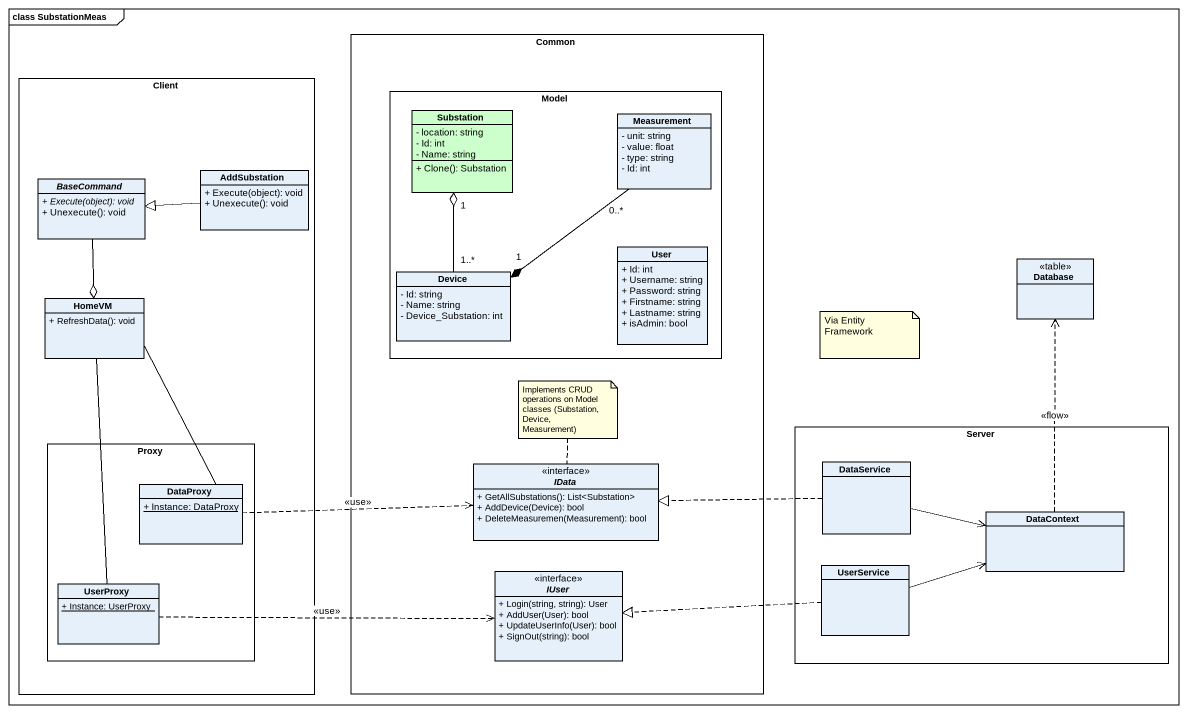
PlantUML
@startuml
mainframe class SubstationMeas
hide circle
hide empty members
skinparam classAttributeIconSize 0
rectangle Common {
  rectangle Model {
    class Substation #CCFFCC {
      - location: string
      - Id: int
      - Name: string
      + Clone(): Substation
    }
    class Measurement {
      - unit: string
      - value: float
      - type: string
      - Id: int
    }
    class User {
      + Id: int
      + Username: string
      + Password: string
      + Firstname: string
      + Lastname: string
      + isAdmin: bool
    }
    class Device {
      - Id: string
      - Name: string
      - Device_Substation: int
    }
  }
  interface IData {
    + GetAllSubstations(): List<Substation>
    + AddDevice(Device): bool
    + DeleteMeasuremen(Measurement): bool
  }
  interface IUser {
    + Login(string, string): User
    + AddUser(User): bool
    + UpdateUserInfo(User): bool
    + SignOut(string): bool
  }
}
rectangle Client {
  abstract class BaseCommand {
    {abstract} + Execute(object): void
    + Unexecute(): void
  }
  class AddSubstation {
    + Execute(object): void
    + Unexecute(): void
  }
  class HomeVM {
    + RefreshData(): void
  }
  rectangle Proxy {
    class DataProxy {
      {static} + Instance: DataProxy
    }
    class UserProxy {
      {static} + Instance: UserProxy
    }
  }
}
class "Database" as Database_ <<table>>
rectangle Server {
  class DataService
  class DataContext
  class UserService
}
Measurement "0..*" --* "1" Device
BaseCommand --o HomeVM
AddSubstation -left-|> BaseCommand
HomeVM -- DataProxy
HomeVM -- UserProxy
Device "1..*" -up-o "1" Substation
DataService .left.|> IData
DataService -right-> DataContext
DataProxy .right.> IData : <<use>>
DataContext .up.> Database_ : <<flow>>
UserService -right-> DataContext
UserService .left.|> IUser
UserProxy .right.> IUser : <<use>>
note as N1
  Via Entity Framework
end note
note top of IData : Implements CRUD operations on Model classes (Substation, Device, Measurement)
@enduml
